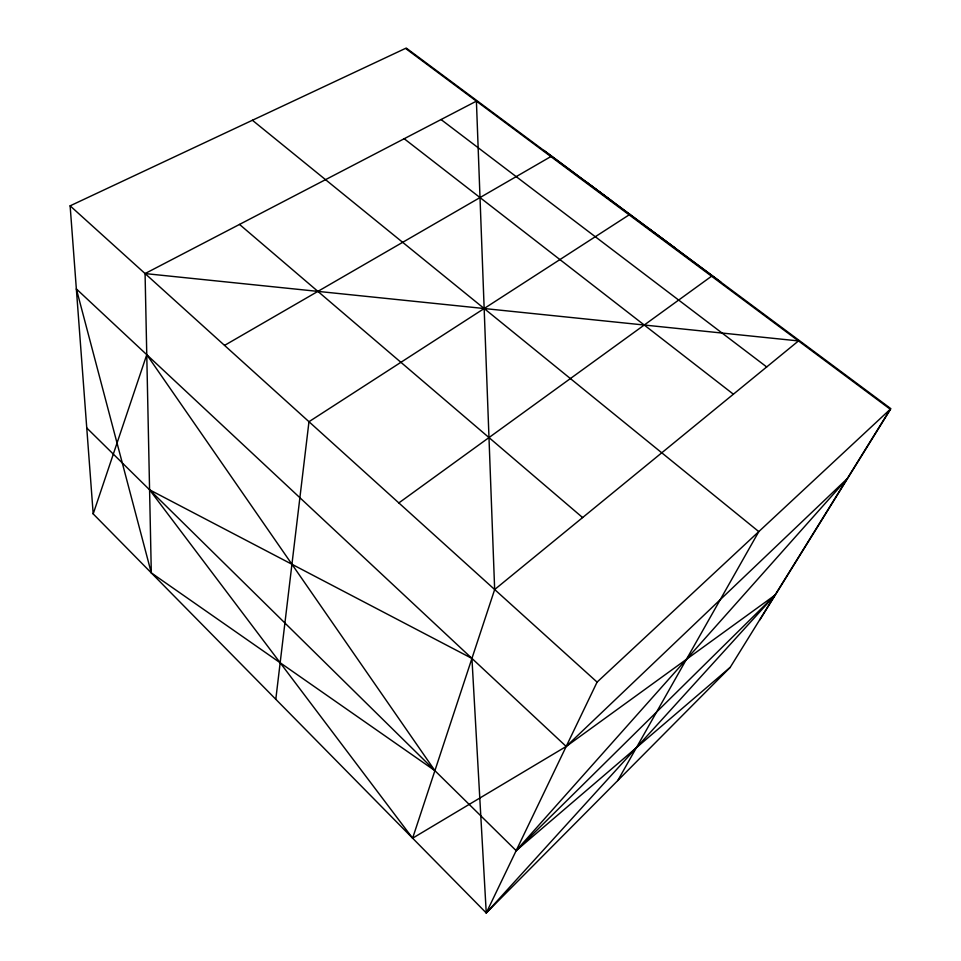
<?xml version="1.0" encoding="UTF-8"?>
<svg xmlns="http://www.w3.org/2000/svg" width="961" height="961" viewBox="0 0 961 961"><rect width="100%" height="100%" fill="white"/><g stroke="black" fill="none" stroke-linecap="round" stroke-linejoin="round"><path stroke-width="1.44" d="M275.795 699.284L308.974 421.711L629.143 214.856M586.366 182.037L890.871 408.689L759.815 619.929M412.617 838.196L566.197 746.457L774.974 595.159L486.254 912.95L471.935 658.417L149.58 489.798L412.617 838.196L494.663 589.537L476.404 101.145L145.075 273.573L151.309 572.9L434.901 770.662L146.769 354.681L93.193 513.895L486.254 912.95L730.18 667.39L890.27 409.242L405.518 48.386L70.129 205.834L93.193 513.895M674.538 247.566L629.827 214.351M486.254 912.95L597.093 682.106L890.27 409.242M617.767 780.56L758.794 531.613L252.407 120.257M611.304 200.657L406.227 48.05M648.435 228.334L720.786 282.029M774.974 595.159L516.165 850.653L86.754 427.957M730.18 667.39L516.165 850.653L847.23 478.638L566.197 746.457L76.351 288.913L151.309 572.9M494.663 589.537L798.495 340.927L145.075 273.573M398.839 502.927L711.572 276.215M224.55 345.395L550.857 156.571M543.89 150.397L629.815 214.399M441.051 119.548L766.698 366.946M404.197 138.732L733.387 394.202M239.517 224.418L582.618 517.571M70.129 205.834L597.093 682.106"/></g></svg>
